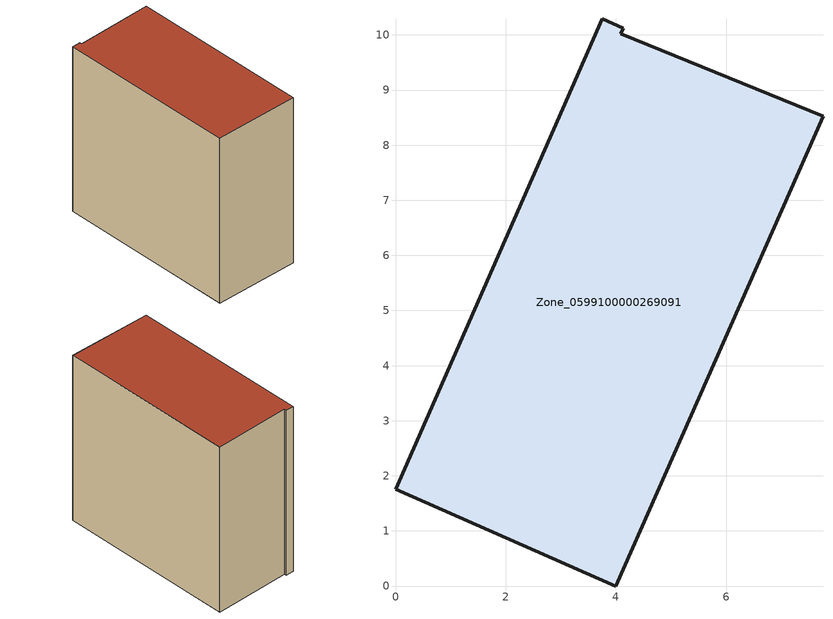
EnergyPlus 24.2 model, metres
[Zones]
Zone_0599100000269091
 floor ground (C_G): 0,1.76 3.75,10.29 4.13,10.12 4.09,10.02 7.76,8.52 4,0 z0
 wall outside (C_F): 3.75,10.29 0,1.76 4,0 7.76,8.52 4.09,10.02 4.13,10.12 3.75,10.29 z0:8.85
 roof outside (C_R): 0,1.76 4,0 7.76,8.52 4.09,10.02 4.13,10.12 3.75,10.29 z8.85
[BUILDING]
Pand.0599100000269091: North Axis=0; Terrain=City; Loads Convergence Tolerance Value=0.04; Temperature Convergence Tolerance Value=0.4; Solar Distribution=FullExterior; Maximum Number of Warmup Days=25; Minimum Number of Warmup Days=1
[Site:Location]
Rotterdam.The.Hague.AP_ZH_NLD Design_Conditions: Latitude=51.96; Longitude=4.45; Time Zone=1; Elevation=-4.5
[SITE:GROUNDTEMPERATURE:BUILDINGSURFACE]
18, 18, 18, 18, 18, 18, 18, 18, 18, 18, 18, 18
[MATERIAL] Thermal Absorptance=0.9; Solar Absorptance=0.7; Visible Absorptance=0.7
Name | Roughness | Thickness | Conductivity | Density | Specific Heat
G.TI.1946-1964 | MediumSmooth | 0.15 | 1 | 540 | 1210
F.TI.1946-1964 | Rough | 0.3 | 0.857143 | 1920 | 840
R.TI.1946-1964 | MediumRough | 0.2 | 0.277778 | 1500 | 1000
[CONSTRUCTION]
C_G: G.TI.1946-1964
C_F: F.TI.1946-1964
C_R: R.TI.1946-1964
[ZONE]
Zone_0599100000269091: Type=1; Multiplier=1; Ceiling Height=Autocalculate; Volume=Autocalculate; Floor Area=autocalculate; Part of Total Floor Area=Yes
[ZONEINFILTRATION:DESIGNFLOWRATE]
Infil_Zone_0599100000269091: Zone or ZoneList or Space or SpaceList=Zone_0599100000269091; Schedule=AlwaysOn; Design Flow Rate Calculation Method=Flow/Area; Flow Rate per Floor Area=0.003; Constant Term Coefficient=1; Temperature Term Coefficient=0; Velocity Term Coefficient=0; Velocity Squared Term Coefficient=0
[HVACTEMPLATE:ZONE:IDEALLOADSAIRSYSTEM]
Zone_0599100000269091: Maximum Heating Supply Air Temperature=50; Minimum Cooling Supply Air Temperature=13; Maximum Heating Supply Air Humidity Ratio=0.0156; Minimum Cooling Supply Air Humidity Ratio=0.0077; Heating Limit=NoLimit; Cooling Limit=NoLimit; Dehumidification Control Type=ConstantSensibleHeatRatio; Cooling Sensible Heat Ratio=0.7; Dehumidification Setpoint=60; Humidification Control Type=None; Humidification Setpoint=30; Outdoor Air Method=None; Outdoor Air Flow Rate per Person=0.00944; Outdoor Air Flow Rate per Zone Floor Area=0; Outdoor Air Flow Rate per Zone=0; Demand Controlled Ventilation Type=None; Outdoor Air Economizer Type=NoEconomizer; Heat Recovery Type=None; Sensible Heat Recovery Effectiveness=0.7; Latent Heat Recovery Effectiveness=0.65
[ZONECONTROL:THERMOSTAT]
ThermostatControl_Zone_0599100000269091: Zone or ZoneList=Zone_0599100000269091; Control Type Schedule=DualSetpointControlType; Control 1=Thermostat_Zone_0599100000269091; Temperature Difference Between Cutout And Setpoint=0
[THERMOSTATSETPOINT:DUALSETPOINT]
Thermostat_Zone_0599100000269091: Heating Setpoint Temperature Schedule=HeatingSetpoint_Zone_0599100000269091; Cooling Setpoint Temperature Schedule=CoolingSetpoint_Zone_0599100000269091
[SCHEDULE:COMPACT]
HeatingSetpoint_Zone_0599100000269091: Through: 12/31, For: AllDays, Until: 24:00, 21
CoolingSetpoint_Zone_0599100000269091: Through: 12/31, For: AllDays, Until: 24:00, 24
DualSetpointControlType: Through: 12/31, For: AllDays, Until: 24:00, 4
AlwaysOn: Through: 12/31, For: AllDays, Until: 24:00, 1
